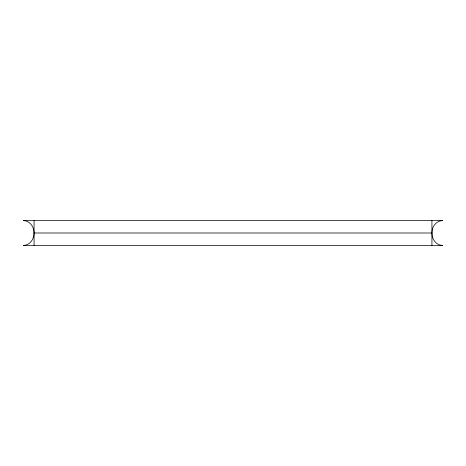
<?xml version="1.0" encoding="UTF-8"?>
<svg xmlns="http://www.w3.org/2000/svg" width="466" height="466" viewBox="0 0 466 466"><rect width="100%" height="100%" fill="white"/><g stroke="black" fill="none" stroke-linecap="round" stroke-linejoin="round"><path stroke-width="0.7" d="M431.93 233L432.227 229.785A12.431 10.77 -90 0 1 439.84 220.989L442.7 220.569L23.3 220.569A12.431 10.77 90 0 1 34.07 233L431.93 233L432.227 236.215A12.431 10.77 -90 0 0 439.84 245.011L442.7 245.431L23.3 245.431A12.431 10.77 -90 0 0 34.07 233M431.93 220.569L431.93 245.431M34.07 220.569L34.07 245.431"/></g></svg>
